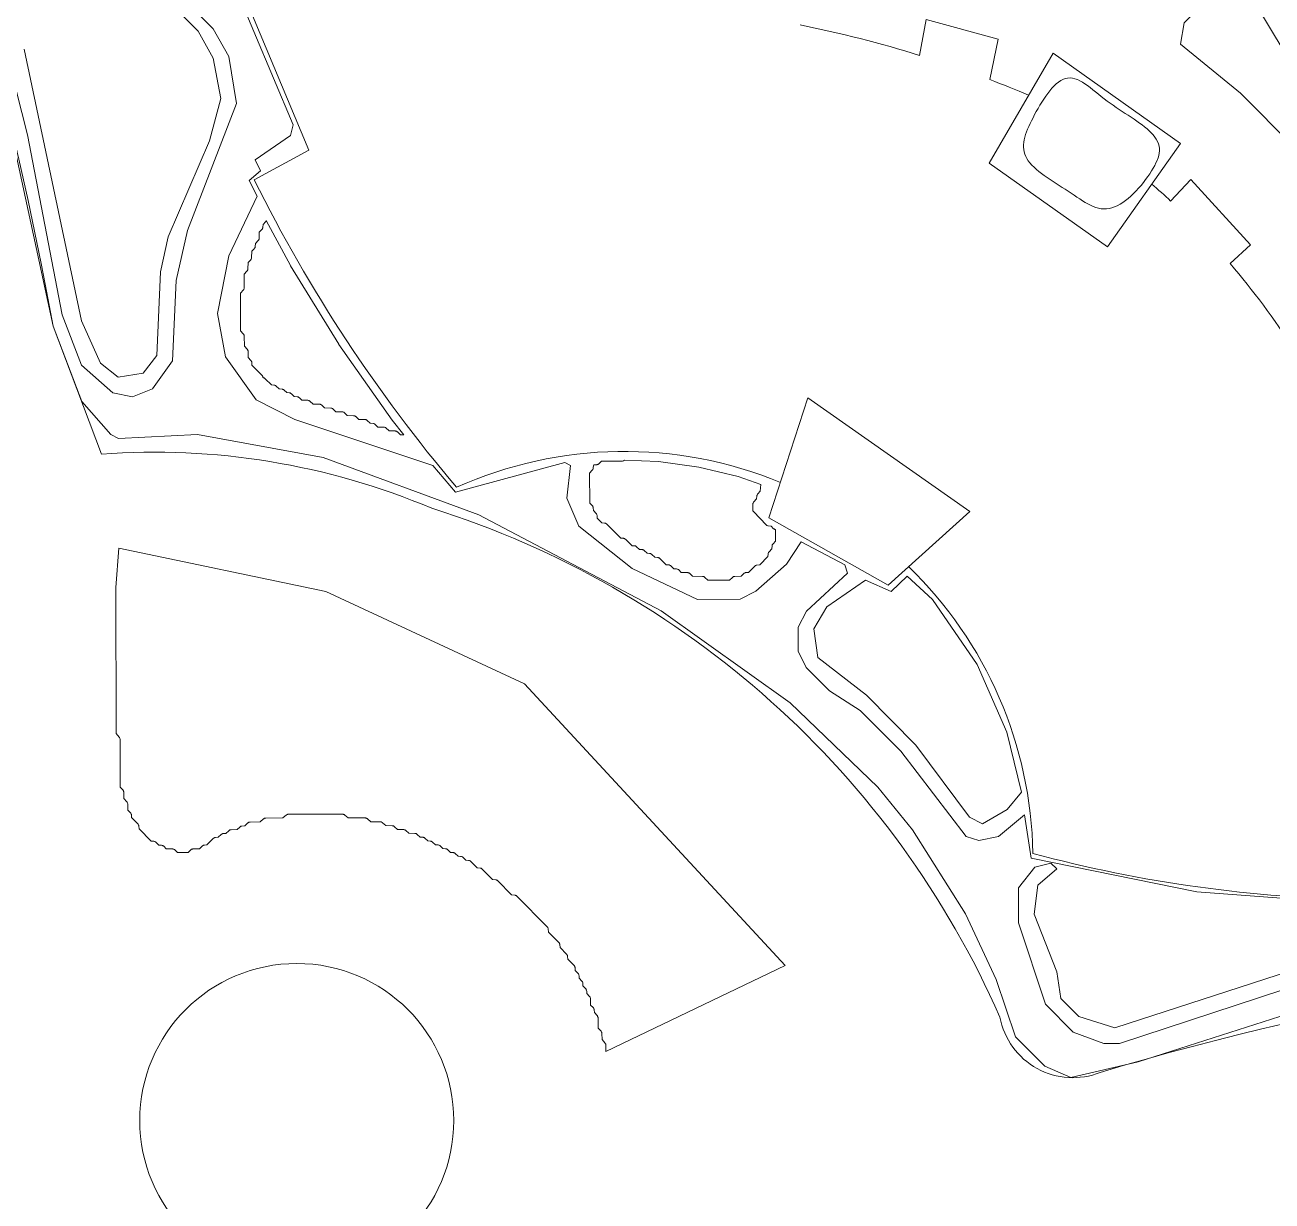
# Model space of a CAD drawing. Header units: inches. Extents: x 36 to 190, y -75 to 56.
# Drawn here: x 99.09 to 107.82, y -15.04 to -6.81 of the extents above; entities that cross this region are included whole.
import ezdxf

# ---------------------------------------------------------------- set-up
doc = ezdxf.new("R2010")
doc.units = ezdxf.units.IN
for name, color, linetype, lineweight in [('01_ORIGINAL_CAD', 7, 'CONTINUOUS', 20), ('02_APPROVED_PDF_OUTLINES', 7, 'CONTINUOUS', 15), ('04_APPROVED_PERIMETER', 7, 'CONTINUOUS', 15)]:
    doc.layers.add(name, color=color, linetype=linetype, lineweight=lineweight)

# ---------------------------------------------------------------- blocks, each defined once
blk = doc.blocks.new('05_SAND_DOLLAR')
at = {"layer": '01_ORIGINAL_CAD'}
for points in [[(44.2832, 37.0838, 0.090917), (40.9305, 45.9685, -0.652582), (40.9305, 49.0108, -0.158741), (45.0035, 48.4251, -0.098355), (47.824, 46.2028), (47.7547, 46.078)], [(45.6919, 38.1087, 0.060935), (47.1089, 35.956, -0.206423), (49.3752, 35.9901)], [(59.9983, 35.3223), (60.235, 35.0586), (61.8312, 36.8162), (61.9333, 37.4176, -0.214593), (63.5216, 35.6018, 0.212382), (64.1876, 33.5175, -0.642649), (62.1657, 32.1496, 0.132984), (51.6147, 31.858, -0.471407), (50.9129, 32.2446)], [(46.9349, 35.809, 0.119192), (44.6213, 36.1879), (44.2832, 37.0838)], [(50.2735, 35.4003, -0.198705), (51.1432, 33.3921, 0.063223), (53.4732, 33.0698)]]:
    blk.add_lwpolyline(points, format="xyb", dxfattribs=at)
for points in [[(46.075, 38.3173), (45.4333, 39.8494), (45.0593, 39.6928)], [(50.3503, 38.9811), (50.3957, 39.232), (50.9015, 39.0933), (50.8421, 38.8111)], [(51.2858, 38.9961), (52.1779, 38.364), (51.6649, 37.64), (50.8365, 38.2269), (51.2858, 38.9961)], [(46.075, 38.3173), (45.6919, 38.1087)], [(52.2493, 38.1107), (52.1082, 37.9605)], [(52.2493, 38.1107), (52.6681, 37.6537), (52.5252, 37.5228)], [(49.5667, 36.5827), (50.7029, 35.7869), (50.1291, 35.2702), (49.2949, 35.7417), (49.5667, 36.5827)]]:
    blk.add_lwpolyline(points, dxfattribs=at)
blk.add_circle((45.9894, 31.5215), 1.0995, dxfattribs=at)
for centre, radius, start, end in [((47.8977, 31.0932), 8.2604, 72.72792, 78.72142), ((47.8977, 31.0932), 8.2604, 67.08551, 69.11803), ((48.3626, 33.9743), 5.4698, 46.78254, 48.64403), ((48.3626, 33.9743), 5.4698, 32.63878, 40.4465), ((44.9959, 29.643), 6.4637, 23.73402, 72.54294)]:
    blk.add_arc(centre, radius, start, end, dxfattribs=at)
at = {"layer": '02_APPROVED_PDF_OUTLINES'}
for points in [[(45.7762, 37.8237), (45.9446, 37.5087), (45.9454, 37.5074), (46.2837, 36.9577), (46.2845, 36.9565), (46.6568, 36.4266), (46.6577, 36.4253), (46.7393, 36.3231), (46.7156, 36.3243), (46.6952, 36.3436), (46.6929, 36.3456), (46.6903, 36.3473), (46.6876, 36.3486), (46.6846, 36.3496), (46.6816, 36.3502), (46.6786, 36.3505), (46.6352, 36.3514), (46.6121, 36.3718), (46.6098, 36.3737), (46.6072, 36.3752), (46.6045, 36.3765), (46.6016, 36.3774), (46.5987, 36.3779), (46.5957, 36.3781), (46.5561, 36.3783), (46.5389, 36.3954), (46.5363, 36.3976), (46.5334, 36.3995), (46.5302, 36.401), (46.5269, 36.402), (46.5235, 36.4025), (46.5035, 36.4043), (46.4827, 36.424), (46.4804, 36.426), (46.4778, 36.4276), (46.475, 36.429), (46.4721, 36.43), (46.4691, 36.4306), (46.4661, 36.4308), (46.4231, 36.4317), (46.4031, 36.4508), (46.4007, 36.4527), (46.3981, 36.4544), (46.3954, 36.4557), (46.3925, 36.4567), (46.3894, 36.4574), (46.3864, 36.4576), (46.3434, 36.4585), (46.3234, 36.4775), (46.321, 36.4795), (46.3184, 36.4812), (46.3157, 36.4825), (46.3128, 36.4835), (46.3098, 36.4841), (46.3067, 36.4844), (46.2638, 36.4853), (46.2437, 36.5043), (46.2413, 36.5063), (46.2388, 36.508), (46.236, 36.5093), (46.2331, 36.5103), (46.2301, 36.5109), (46.227, 36.5112), (46.1841, 36.5121), (46.164, 36.5311), (46.1617, 36.5331), (46.1591, 36.5347), (46.1563, 36.5361), (46.1534, 36.5371), (46.1504, 36.5377), (46.1473, 36.538), (46.1039, 36.5389), (46.0809, 36.5593), (46.0785, 36.5612), (46.076, 36.5627), (46.0732, 36.564), (46.0704, 36.5649), (46.0674, 36.5654), (46.0644, 36.5656), (46.0249, 36.5658), (46.0076, 36.5829), (46.005, 36.5851), (46.0021, 36.587), (45.999, 36.5885), (45.9957, 36.5895), (45.9922, 36.59), (45.9723, 36.5918), (45.9515, 36.6115), (45.9487, 36.6137), (45.9457, 36.6156), (45.9424, 36.617), (45.9389, 36.6179), (45.9354, 36.6183), (45.919, 36.619), (45.9014, 36.6365), (45.8987, 36.6387), (45.8958, 36.6406), (45.8927, 36.6421), (45.8894, 36.6431), (45.886, 36.6436), (45.866, 36.6454), (45.8452, 36.6651), (45.8425, 36.6673), (45.8394, 36.6692), (45.8361, 36.6706), (45.8327, 36.6715), (45.8291, 36.6719), (45.8128, 36.6726), (45.7686, 36.7168), (45.7661, 36.719), (45.7634, 36.7208), (45.7604, 36.7223), (45.7573, 36.7233), (45.7541, 36.7239), (45.7533, 36.724), (45.7532, 36.7249), (45.7526, 36.7281), (45.7516, 36.7312), (45.7502, 36.7342), (45.7484, 36.7369), (45.7462, 36.7394), (45.6757, 36.8109), (45.6749, 36.8276), (45.6745, 36.8312), (45.6736, 36.8346), (45.6723, 36.8378), (45.6704, 36.8409), (45.6682, 36.8436), (45.6493, 36.8639), (45.6482, 36.9076), (45.648, 36.9106), (45.6474, 36.9136), (45.6464, 36.9165), (45.6451, 36.9192), (45.6435, 36.9218), (45.6415, 36.9241), (45.6226, 36.9443), (45.6215, 37.0148), (45.6213, 37.0178), (45.6207, 37.0208), (45.6197, 37.0237), (45.6184, 37.0265), (45.6167, 37.0291), (45.6148, 37.0314), (45.596, 37.0515), (45.5955, 37.3152), (45.6156, 37.3383), (45.6177, 37.3411), (45.6194, 37.3443), (45.6207, 37.3476), (45.6214, 37.3511), (45.6217, 37.3547), (45.6218, 37.449), (45.6405, 37.4691), (45.6424, 37.4714), (45.644, 37.474), (45.6453, 37.4768), (45.6463, 37.4796), (45.6469, 37.4826), (45.6471, 37.4856), (45.648, 37.5293), (45.6669, 37.5496), (45.6688, 37.552), (45.6704, 37.5546), (45.6717, 37.5573), (45.6727, 37.5602), (45.6733, 37.5631), (45.6735, 37.5662), (45.6744, 37.6095), (45.6915, 37.6272), (45.6937, 37.6298), (45.6956, 37.6327), (45.697, 37.6358), (45.698, 37.6391), (45.6985, 37.6425), (45.7002, 37.6629), (45.7197, 37.6839), (45.7216, 37.6862), (45.7233, 37.6888), (45.7246, 37.6915), (45.7255, 37.6944), (45.7261, 37.6974), (45.7264, 37.7004), (45.7272, 37.7438), (45.7443, 37.7614), (45.7466, 37.7641), (45.7484, 37.767), (45.7498, 37.7701), (45.7508, 37.7734), (45.7513, 37.7767), (45.753, 37.7968), (45.7708, 37.8151), (45.773, 37.8178), (45.7748, 37.8207)], [(49.2385, 35.9749), (49.2351, 35.928), (49.2174, 35.9098), (49.2152, 35.9072), (49.2134, 35.9043), (49.212, 35.9012), (49.211, 35.8979), (49.2105, 35.8945), (49.2088, 35.8741), (49.1893, 35.8531), (49.1873, 35.8508), (49.1857, 35.8482), (49.1844, 35.8455), (49.1834, 35.8426), (49.1828, 35.8397), (49.1826, 35.8366), (49.1818, 35.8012), (49.1819, 35.7979), (49.1825, 35.7947), (49.1835, 35.7916), (49.1849, 35.7886), (49.1866, 35.7859), (49.1887, 35.7834), (49.2749, 35.6934), (49.2775, 35.691), (49.2805, 35.689), (49.2838, 35.6874), (49.2872, 35.6863), (49.2907, 35.6858), (49.3104, 35.684), (49.3285, 35.6661), (49.3309, 35.664), (49.3337, 35.6622), (49.3366, 35.6607), (49.3397, 35.6597), (49.3411, 35.6594), (49.3412, 35.5784), (49.3243, 35.5609), (49.3221, 35.5583), (49.3202, 35.5554), (49.3188, 35.5523), (49.3178, 35.549), (49.3173, 35.5456), (49.3156, 35.5253), (49.2961, 35.5043), (49.2939, 35.5015), (49.2921, 35.4985), (49.2907, 35.4952), (49.2898, 35.4918), (49.2894, 35.4883), (49.2888, 35.4716), (49.2312, 35.4132), (49.2117, 35.4115), (49.2082, 35.4109), (49.2049, 35.4099), (49.2017, 35.4084), (49.1988, 35.4065), (49.1962, 35.4042), (49.1522, 35.3599), (49.1359, 35.3592), (49.1323, 35.3588), (49.1289, 35.3579), (49.1256, 35.3565), (49.1225, 35.3546), (49.1198, 35.3523), (49.0998, 35.3333), (49.0569, 35.3323), (49.0538, 35.3321), (49.0508, 35.3314), (49.0479, 35.3304), (49.0451, 35.3291), (49.0425, 35.3274), (49.0402, 35.3254), (49.0204, 35.3066), (48.8671, 35.3065), (48.8473, 35.3253), (48.8449, 35.3273), (48.8423, 35.329), (48.8395, 35.3303), (48.8366, 35.3313), (48.8335, 35.3319), (48.8304, 35.3322), (48.761, 35.3331), (48.7411, 35.3521), (48.7387, 35.354), (48.7361, 35.3557), (48.7334, 35.3571), (48.7305, 35.358), (48.7274, 35.3587), (48.7244, 35.3589), (48.6818, 35.3598), (48.6644, 35.3771), (48.6618, 35.3793), (48.6588, 35.3812), (48.6557, 35.3827), (48.6524, 35.3837), (48.649, 35.3842), (48.629, 35.386), (48.6082, 35.4057), (48.6055, 35.4079), (48.6024, 35.4098), (48.5991, 35.4112), (48.5957, 35.4121), (48.5921, 35.4125), (48.5758, 35.4132), (48.5316, 35.4574), (48.529, 35.4597), (48.526, 35.4616), (48.5229, 35.4631), (48.5195, 35.4641), (48.5161, 35.4646), (48.4961, 35.4664), (48.4754, 35.4861), (48.4726, 35.4883), (48.4695, 35.4902), (48.4662, 35.4916), (48.4628, 35.4925), (48.4592, 35.4929), (48.4425, 35.4936), (48.4222, 35.5129), (48.4195, 35.5151), (48.4164, 35.517), (48.4131, 35.5184), (48.4097, 35.5193), (48.4061, 35.5197), (48.3894, 35.5204), (48.3691, 35.5397), (48.3663, 35.5419), (48.3633, 35.5438), (48.36, 35.5452), (48.3565, 35.5461), (48.353, 35.5465), (48.3366, 35.5472), (48.2924, 35.5914), (48.2898, 35.5937), (48.2869, 35.5956), (48.2837, 35.5971), (48.2804, 35.5981), (48.277, 35.5987), (48.2574, 35.6004), (48.1595, 35.6986), (48.1569, 35.7009), (48.154, 35.7029), (48.1508, 35.7043), (48.1475, 35.7054), (48.144, 35.7059), (48.1245, 35.7076), (48.0932, 35.7391), (48.0925, 35.7559), (48.0921, 35.7594), (48.0912, 35.7628), (48.0898, 35.766), (48.088, 35.7691), (48.0858, 35.7718), (48.0662, 35.7928), (48.0644, 35.8132), (48.0639, 35.8166), (48.0629, 35.8198), (48.0615, 35.8229), (48.0596, 35.8258), (48.0574, 35.8284), (48.0404, 35.8459), (48.04, 36.0551), (48.0587, 36.0752), (48.0609, 36.078), (48.0627, 36.081), (48.064, 36.0843), (48.0649, 36.0877), (48.0653, 36.0912), (48.066, 36.1079), (48.0705, 36.1126), (48.0901, 36.1143), (48.0935, 36.1149), (48.0968, 36.1159), (48.1, 36.1174), (48.1029, 36.1192), (48.1055, 36.1215), (48.1226, 36.1385), (48.2652, 36.1386), (48.2683, 36.1388), (48.2712, 36.1394), (48.2741, 36.1403), (48.2769, 36.1415), (48.2841, 36.1453), (48.5225, 36.1368), (48.8038, 36.0981), (49.0811, 36.0307)], [(48.1537, 32.0043), (48.1535, 32.0482), (48.1532, 32.0518), (48.1525, 32.0552), (48.1512, 32.0586), (48.1495, 32.0617), (48.1473, 32.0645), (48.127, 32.0878), (48.126, 32.1319), (48.1257, 32.135), (48.1251, 32.1379), (48.1241, 32.1408), (48.1228, 32.1435), (48.1212, 32.1461), (48.1192, 32.1484), (48.1003, 32.1687), (48.0992, 32.2391), (48.099, 32.2422), (48.0984, 32.2452), (48.0974, 32.2481), (48.0961, 32.2508), (48.0944, 32.2534), (48.0925, 32.2558), (48.0729, 32.2768), (48.0711, 32.2971), (48.0706, 32.3005), (48.0696, 32.3038), (48.0682, 32.3069), (48.0663, 32.3098), (48.0641, 32.3124), (48.0469, 32.3301), (48.0459, 32.3734), (48.0456, 32.3765), (48.045, 32.3794), (48.044, 32.3823), (48.0427, 32.385), (48.0411, 32.3876), (48.0392, 32.3899), (48.02, 32.4105), (48.0192, 32.4276), (48.0188, 32.4311), (48.0179, 32.4346), (48.0165, 32.4378), (48.0147, 32.4408), (48.0125, 32.4436), (47.9933, 32.4641), (47.9926, 32.4813), (47.9922, 32.4848), (47.9913, 32.4882), (47.9899, 32.4915), (47.9881, 32.4945), (47.9859, 32.4972), (47.9667, 32.5178), (47.9659, 32.535), (47.9655, 32.5385), (47.9646, 32.5419), (47.9632, 32.5451), (47.9614, 32.5482), (47.9592, 32.5509), (47.9396, 32.5719), (47.9378, 32.5923), (47.9373, 32.5957), (47.9363, 32.599), (47.9348, 32.6021), (47.933, 32.605), (47.9307, 32.6076), (47.8868, 32.6523), (47.886, 32.6691), (47.8857, 32.6721), (47.885, 32.675), (47.884, 32.6778), (47.8827, 32.6805), (47.881, 32.683), (47.8791, 32.6853), (47.8331, 32.7331), (47.8313, 32.7532), (47.8308, 32.7566), (47.8298, 32.7599), (47.8283, 32.7631), (47.8265, 32.766), (47.8242, 32.7686), (47.7527, 32.8411), (47.7495, 32.8641), (47.7489, 32.8672), (47.7478, 32.8703), (47.7464, 32.8731), (47.7446, 32.8758), (47.7425, 32.8782), (47.5297, 33.0928), (47.5273, 33.0949), (47.5246, 33.0967), (47.5218, 33.0982), (47.5187, 33.0992), (47.5155, 33.0999), (47.4929, 33.1031), (47.3968, 33.2), (47.3944, 33.2022), (47.3917, 33.204), (47.3888, 33.2054), (47.3858, 33.2065), (47.3826, 33.2072), (47.3599, 33.2104), (47.2882, 33.2824), (47.2855, 33.2847), (47.2826, 33.2866), (47.2794, 33.2881), (47.2761, 33.2891), (47.2727, 33.2897), (47.253, 33.2914), (47.2084, 33.336), (47.2058, 33.3383), (47.2029, 33.3402), (47.1997, 33.3417), (47.1964, 33.3427), (47.1929, 33.3433), (47.1729, 33.345), (47.1522, 33.3647), (47.1494, 33.367), (47.1464, 33.3688), (47.1431, 33.3702), (47.1396, 33.3711), (47.1361, 33.3715), (47.1193, 33.3723), (47.099, 33.3915), (47.0963, 33.3938), (47.0932, 33.3956), (47.0899, 33.397), (47.0865, 33.3979), (47.0829, 33.3983), (47.0662, 33.3991), (47.0459, 33.4183), (47.0431, 33.4206), (47.0401, 33.4224), (47.0368, 33.4238), (47.0333, 33.4247), (47.0298, 33.4251), (47.0131, 33.4259), (46.9928, 33.4451), (46.99, 33.4474), (46.9869, 33.4492), (46.9836, 33.4506), (46.9802, 33.4515), (46.9766, 33.4519), (46.9599, 33.4527), (46.9396, 33.4719), (46.9369, 33.4742), (46.9338, 33.476), (46.9305, 33.4774), (46.9271, 33.4783), (46.9235, 33.4787), (46.9068, 33.4795), (46.8865, 33.4987), (46.8837, 33.501), (46.8807, 33.5028), (46.8774, 33.5042), (46.8739, 33.5051), (46.8704, 33.5055), (46.8536, 33.5063), (46.8333, 33.5255), (46.831, 33.5275), (46.8284, 33.5292), (46.8256, 33.5305), (46.8227, 33.5315), (46.8197, 33.5321), (46.8167, 33.5324), (46.7737, 33.5333), (46.7536, 33.5523), (46.7513, 33.5543), (46.7487, 33.5559), (46.746, 33.5573), (46.743, 33.5583), (46.74, 33.5589), (46.737, 33.5591), (46.694, 33.5601), (46.674, 33.5791), (46.6716, 33.581), (46.669, 33.5827), (46.6663, 33.5841), (46.6634, 33.585), (46.6604, 33.5857), (46.6573, 33.5859), (46.6139, 33.5868), (46.5908, 33.6073), (46.5885, 33.6091), (46.5859, 33.6107), (46.5832, 33.6119), (46.5803, 33.6128), (46.5773, 33.6134), (46.5743, 33.6136), (46.5075, 33.6138), (46.4846, 33.634), (46.4822, 33.6359), (46.4797, 33.6375), (46.4769, 33.6387), (46.474, 33.6396), (46.4711, 33.6401), (46.4681, 33.6403), (46.3481, 33.6405), (46.3253, 33.6608), (46.3229, 33.6626), (46.3203, 33.6642), (46.3176, 33.6654), (46.3147, 33.6663), (46.3117, 33.6669), (46.3087, 33.6671), (45.9341, 33.6671), (45.9307, 33.6668), (45.9274, 33.6661), (45.9241, 33.665), (45.9211, 33.6634), (45.9183, 33.6614), (45.8924, 33.6402), (45.7719, 33.6398), (45.7689, 33.6396), (45.7659, 33.6391), (45.763, 33.6382), (45.7603, 33.6369), (45.7577, 33.6353), (45.7553, 33.6335), (45.7325, 33.6131), (45.6626, 33.612), (45.6595, 33.6118), (45.6565, 33.6112), (45.6536, 33.6102), (45.6508, 33.6088), (45.6482, 33.6071), (45.6458, 33.6051), (45.6251, 33.5854), (45.6051, 33.5836), (45.6017, 33.5831), (45.5984, 33.5821), (45.5953, 33.5806), (45.5923, 33.5787), (45.5897, 33.5764), (45.5724, 33.5592), (45.5298, 33.5582), (45.5268, 33.558), (45.5238, 33.5573), (45.5208, 33.5563), (45.5181, 33.555), (45.5155, 33.5533), (45.5132, 33.5513), (45.4929, 33.5321), (45.4762, 33.5313), (45.4727, 33.5309), (45.4692, 33.53), (45.4659, 33.5286), (45.4629, 33.5267), (45.4601, 33.5245), (45.4395, 33.5048), (45.4195, 33.503), (45.416, 33.5024), (45.4127, 33.5014), (45.4095, 33.4999), (45.4066, 33.498), (45.404, 33.4957), (45.36, 33.4515), (45.3437, 33.4507), (45.3401, 33.4503), (45.3367, 33.4494), (45.3334, 33.448), (45.3303, 33.4461), (45.3276, 33.4438), (45.3076, 33.4248), (45.2646, 33.4238), (45.2616, 33.4236), (45.2586, 33.4229), (45.2557, 33.4219), (45.2529, 33.4206), (45.2503, 33.4189), (45.248, 33.4169), (45.2282, 33.3981), (45.1545, 33.3981), (45.1347, 33.4169), (45.1323, 33.4189), (45.1298, 33.4205), (45.127, 33.4219), (45.1241, 33.4229), (45.1211, 33.4235), (45.118, 33.4237), (45.0754, 33.4246), (45.058, 33.4419), (45.0554, 33.4441), (45.0525, 33.446), (45.0494, 33.4475), (45.046, 33.4485), (45.0426, 33.449), (45.0226, 33.4508), (45.0019, 33.4705), (44.9991, 33.4727), (44.9961, 33.4746), (44.9928, 33.476), (44.9893, 33.4769), (44.9858, 33.4773), (44.9695, 33.478), (44.8851, 33.5631), (44.8833, 33.5831), (44.8828, 33.5865), (44.8818, 33.5898), (44.8804, 33.5929), (44.8785, 33.5958), (44.8763, 33.5984), (44.8323, 33.6431), (44.8315, 33.6599), (44.8311, 33.6634), (44.8302, 33.6668), (44.8289, 33.6701), (44.8271, 33.6731), (44.8248, 33.6758), (44.806, 33.696), (44.8057, 33.7367), (44.8054, 33.7402), (44.8047, 33.7437), (44.8034, 33.747), (44.8017, 33.7501), (44.7995, 33.7529), (44.7792, 33.7762), (44.7782, 33.8204), (44.7779, 33.8234), (44.7773, 33.8263), (44.7763, 33.8292), (44.775, 33.8319), (44.7734, 33.8345), (44.7714, 33.8368), (44.7527, 33.8569), (44.752, 34.1899), (44.7518, 34.1932), (44.7511, 34.1966), (44.75, 34.1997), (44.7484, 34.2027), (44.7465, 34.2055), (44.7254, 34.2316), (44.7235, 35.2539), (44.7429, 35.5297), (46.1921, 35.2261), (47.585, 34.5794), (49.4087, 32.6079)]]:
    blk.add_lwpolyline(points, close=True, dxfattribs=at)
blk.add_open_spline([(51.37, 38.8189), (51.4595, 38.8452), (51.5502, 38.7458), (51.664, 38.6609), (51.7717, 38.5806), (51.9001, 38.5133), (51.972, 38.4391), (52.01, 38.3999), (52.0322, 38.3588), (52.0297, 38.3115), (52.0275, 38.2695), (52.0059, 38.2227), (51.9748, 38.1726), (51.9076, 38.0646), (51.7958, 37.9418), (51.6971, 37.9125), (51.5935, 37.8817), (51.5044, 37.9542), (51.3895, 38.0298), (51.2811, 38.1012), (51.1497, 38.1752), (51.1011, 38.258), (51.0528, 38.3402), (51.0861, 38.4311), (51.1443, 38.5445), (51.2026, 38.658), (51.2858, 38.7941), (51.37, 38.8189)], degree=3, knots=[0, 0, 0, 0, 0.130317, 0.130317, 0.130317, 0.25349, 0.25349, 0.25349, 0.318548, 0.318548, 0.318548, 0.376227, 0.376227, 0.376227, 0.500654, 0.500654, 0.500654, 0.631425, 0.631425, 0.631425, 0.754871, 0.754871, 0.754871, 0.877361, 0.877361, 0.877361, 1, 1, 1, 1], dxfattribs=at)
at = {"layer": '04_APPROVED_PERIMETER'}
for points in [[(45.4145, 39.8036), (45.963, 38.4942), (45.9453, 38.4196), (45.6991, 38.2491), (45.7357, 38.1724), (45.6571, 38.1052), (45.7127, 37.9955), (45.5146, 37.5779), (45.4349, 37.1725), (45.4894, 36.8687), (45.7055, 36.5687), (45.9761, 36.4315), (46.9421, 36.1089), (47.1014, 35.9218), (47.8671, 36.1302), (47.9053, 36.1097), (47.8794, 35.8802), (47.9635, 35.6847), (48.3379, 35.3879), (48.795, 35.1712), (49.0929, 35.1715), (49.2044, 35.2275), (49.4187, 35.4174), (49.5202, 35.5741), (49.8265, 35.4133), (49.8444, 35.3539), (49.5573, 35.0897), (49.5012, 34.9774), (49.5007, 34.8078), (49.5562, 34.6951), (49.7199, 34.53), (49.9346, 34.3934), (50.2184, 34.1072), (50.6774, 33.5108), (50.7655, 33.4815), (50.9039, 33.5096), (51.0837, 33.6633), (51.1318, 33.359), (52.2921, 33.1228), (53.4751, 33.0348)], [(53.2062, 32.6541), (51.7173, 32.1702), (51.4643, 32.2505), (51.34, 32.3758), (51.312, 32.5632), (51.1531, 32.9662), (51.1793, 33.1686), (51.3115, 33.2851), (51.2702, 33.324), (51.1583, 33.2959), (51.0434, 33.1507), (51.0436, 32.9062), (51.2316, 32.337), (51.4259, 32.1411), (51.6412, 32.0599), (51.7503, 32.0597), (53.0565, 32.4901)], [(53.0476, 32.3051), (51.8818, 31.9335), (51.4097, 31.8234), (51.226, 31.9014), (51.022, 32.1072), (50.8874, 32.5092), (50.6728, 32.9679), (50.3001, 33.5581), (50.0588, 33.8554), (49.4448, 34.4473), (48.5411, 35.0908), (47.2631, 35.7623), (46.174, 36.1641), (45.2949, 36.3253), (44.7408, 36.2983), (44.6877, 36.3251), (44.4836, 36.5577), (44.2832, 37.0838), (43.8682, 38.9965)], [(43.8643, 39.3631), (44.105, 38.4239), (44.3474, 37.1631), (44.4822, 36.8117), (44.7016, 36.6184), (44.8402, 36.5905), (44.9786, 36.6454), (45.119, 36.8416), (45.1456, 37.4048), (45.2246, 37.7538), (45.5677, 38.643), (45.5131, 38.9736), (45.4034, 39.1663), (45.0843, 39.4881)], [(44.7972, 39.6489), (45.2981, 39.1495), (45.4047, 38.9617), (45.4583, 38.6788), (45.3792, 38.3835), (45.0888, 37.709), (45.0359, 37.4645), (45.0105, 36.8802), (44.9133, 36.7547), (44.74, 36.7278), (44.6158, 36.8262), (44.4826, 37.1214), (44.0805, 39.0235)], [(52.9701, 38.3399), (52.5978, 38.7154), (52.1767, 39.0596), (52.203, 39.2083), (52.5122, 39.5218), (52.5792, 39.5487), (52.9458, 38.9384)]]:
    blk.add_lwpolyline(points, dxfattribs=at)
blk.add_lwpolyline([(49.7006, 35.1179), (49.972, 35.306), (50.1516, 35.2256), (50.2639, 35.3331), (50.44, 35.1709), (50.754, 34.7159), (50.9614, 34.2409), (51.0647, 33.8213), (50.9624, 33.6995), (50.7918, 33.5984), (50.7006, 33.6456), (50.3236, 34.1509), (49.9779, 34.4995), (49.6367, 34.7633), (49.6097, 34.9657)], close=True, dxfattribs=at)

msp = doc.modelspace()

# ---------------------------------------------------------------- block references
msp.add_blockref('05_SAND_DOLLAR', (55, -46))

doc.saveas('drawing.dxf')
